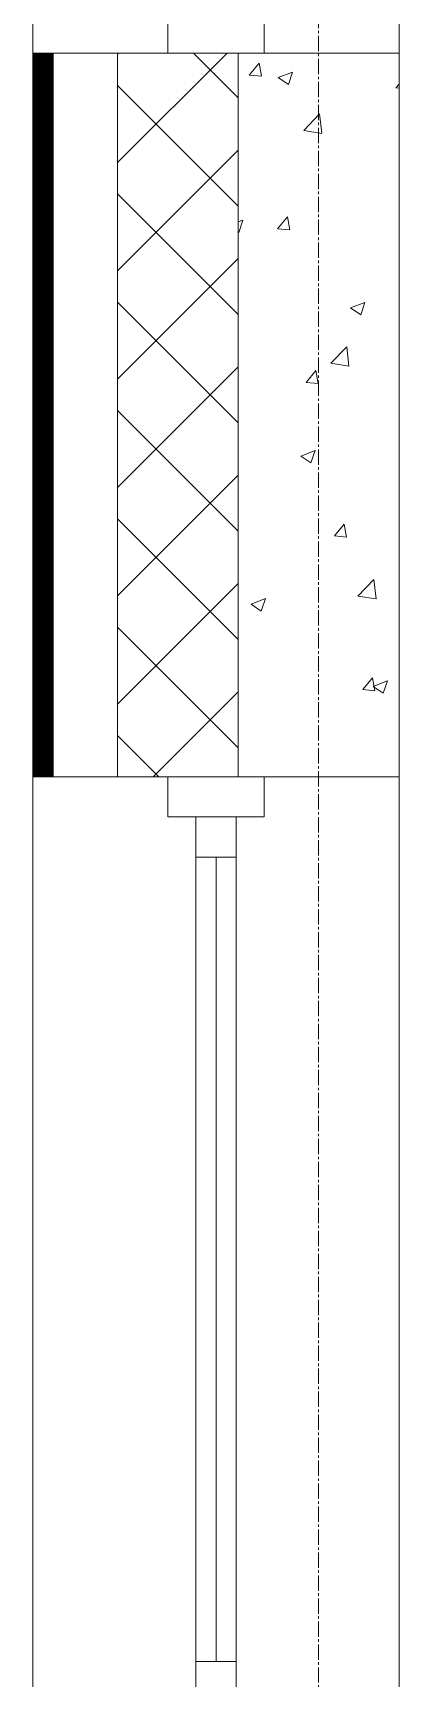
# Model space of a CAD drawing. Header units: millimetres. Extents: x -24360 to 609566, y -391049 to 148426.
# Drawn here: x 193674 to 194129, y 4833 to 6879 of the extents above; entities that cross this region are included whole.
import ezdxf

# ---------------------------------------------------------------- set-up
doc = ezdxf.new("R2010")
doc.units = ezdxf.units.MM
doc.linetypes.add('CENTER2', pattern=[28.575, 19.05, -3.175, 3.175, -3.175])
for name, color, linetype, lineweight in [('A-Wall_Материал_Газоблок_Контур', 250, 'Continuous', 0), ('АР_Окна', 4, 'Continuous', 5), ('АР_Стены ПЕНОблок', 52, 'Continuous', 20), ('АР_Тонкая', 254, 'Continuous', 5), ('АР_Утеплитель', 31, 'Continuous', 0), ('АР_Штриховка', 8, 'Continuous', 0)]:
    doc.layers.add(name, color=color, linetype=linetype, lineweight=lineweight)
doc.layers.add('АР_Оси_РД_100', color=7, linetype='Continuous', lineweight=0, true_color=0x525252)

msp = doc.modelspace()

# ---------------------------------------------------------------- linework, layer by layer
at = {"layer": 'A-Wall_Материал_Газоблок_Контур', "color": 18, "linetype": 'Continuous', "lineweight": 0, "true_color": 0x000000}
for p, q in [((193674.4, 8054.189), (193674.4, 6854.189)), ((194129.4, 6854.189), (194129.4, 8054.189)), ((193674.4, 5954.189), (193674.4, 4754.189)), ((194129.4, 4754.189), (194129.4, 5954.189))]:
    msp.add_line(p, q, dxfattribs=at)
at = {"layer": 'АР_Окна', "color": 18, "linetype": 'Continuous', "lineweight": 5, "true_color": 0x000000}
for p, q in [((193674.4, 8054.189), (193674.4, 6854.189)), ((194129.4, 8054.189), (194129.4, 6854.189)), ((193674.4, 5954.189), (193674.4, 4754.189)), ((194129.4, 5954.189), (194129.4, 4754.189)), ((193876.9, 5854.189), (193926.9, 5854.189)), ((193901.9, 5854.189), (193901.9, 4854.189)), ((193876.9, 4854.189), (193926.9, 4854.189))]:
    msp.add_line(p, q, dxfattribs=at)
for points in [[(193961.9, 6904.189), (193961.9, 6854.189), (193841.9, 6854.189), (193841.9, 6904.189)], [(193961.9, 5904.189), (193961.9, 5954.189), (193841.9, 5954.189), (193841.9, 5904.189)], [(193876.9, 5904.189), (193926.9, 5904.189), (193926.9, 4804.189), (193876.9, 4804.189)]]:
    msp.add_lwpolyline(points, close=True, dxfattribs=at)
at = {"layer": 'АР_Оси_РД_100', "linetype": 'CENTER2'}
msp.add_line((194029.4, -4259.177), (194029.4, 30254.189), dxfattribs=at)
at = {"layer": 'АР_Стены ПЕНОблок', "color": 18, "linetype": 'Continuous', "lineweight": 20, "true_color": 0x000000}
for p, q in [((194129.4, 6854.189), (193929.4, 6854.189)), ((193929.4, 6854.189), (193929.4, 5954.189)), ((194129.4, 5954.189), (194129.4, 6854.189)), ((193929.4, 5954.189), (194129.4, 5954.189))]:
    msp.add_line(p, q, dxfattribs=at)
at = {"layer": 'АР_Тонкая', "color": 18, "linetype": 'Continuous', "lineweight": 5, "true_color": 0x000000}
for p, q in [((193699.4, 6854.189), (193674.4, 6854.189)), ((193674.4, 6854.189), (193674.4, 5954.189)), ((193779.4, 6854.189), (193699.4, 6854.189)), ((193699.4, 6854.189), (193699.4, 5954.189)), ((193699.4, 5954.189), (193699.4, 6854.189)), ((193779.4, 5954.189), (193779.4, 6854.189)), ((193674.4, 5954.189), (193699.4, 5954.189)), ((193699.4, 5954.189), (193779.4, 5954.189))]:
    msp.add_line(p, q, dxfattribs=at)
at = {"layer": 'АР_Утеплитель', "color": 18, "linetype": 'Continuous', "lineweight": 0, "true_color": 0x000000}
for p, q in [((193929.4, 6854.189), (193779.4, 6854.189)), ((193779.4, 6854.189), (193779.4, 5954.189)), ((193929.4, 5954.189), (193929.4, 6854.189)), ((193779.4, 5954.189), (193929.4, 5954.189))]:
    msp.add_line(p, q, dxfattribs=at)
at = {"layer": 'АР_Штриховка', "color": 18, "linetype": 'Continuous', "lineweight": 0, "true_color": 0x000000}
for p, q in [((193779.4, 6852.692), (193780.896, 6854.189)), ((193779.4, 6717.988), (193915.6, 6854.189)), ((193929.4, 6798.58), (193873.791, 6854.189)), ((193674.4, 6853.189), (193699.4, 6853.189)), ((193674.4, 6852.189), (193699.4, 6852.189)), ((193674.4, 6851.189), (193699.4, 6851.189)), ((193674.4, 6850.189), (193699.4, 6850.189)), ((193674.4, 6849.189), (193699.4, 6849.189)), ((193674.4, 6848.189), (193699.4, 6848.189)), ((193674.4, 6847.189), (193699.4, 6847.189)), ((193674.4, 6846.189), (193699.4, 6846.189)), ((193674.4, 6845.189), (193699.4, 6845.189)), ((193674.4, 6844.189), (193699.4, 6844.189)), ((193674.4, 6843.189), (193699.4, 6843.189)), ((193674.4, 6842.189), (193699.4, 6842.189)), ((193674.4, 6841.189), (193699.4, 6841.189)), ((193674.4, 6840.189), (193699.4, 6840.189)), ((193674.4, 6839.189), (193699.4, 6839.189)), ((193674.4, 6838.189), (193699.4, 6838.189)), ((193674.4, 6837.189), (193699.4, 6837.189)), ((193674.4, 6836.189), (193699.4, 6836.189)), ((193674.4, 6835.189), (193699.4, 6835.189)), ((193674.4, 6834.189), (193699.4, 6834.189)), ((193674.4, 6833.189), (193699.4, 6833.189)), ((193943.258, 6826.778), (193955.503, 6841.371)), ((193958.49, 6825.459), (193955.553, 6841.38)), ((193674.4, 6832.189), (193699.4, 6832.189)), ((193674.4, 6831.189), (193699.4, 6831.189)), ((193674.4, 6830.189), (193699.4, 6830.189)), ((193674.4, 6829.189), (193699.4, 6829.189)), ((193674.4, 6828.189), (193699.4, 6828.189)), ((193674.4, 6827.189), (193699.4, 6827.189)), ((193674.4, 6826.189), (193699.4, 6826.189)), ((193674.4, 6825.189), (193699.4, 6825.189)), ((193674.4, 6824.189), (193699.4, 6824.189)), ((193674.4, 6823.189), (193699.4, 6823.189)), ((193674.4, 6822.189), (193699.4, 6822.189)), ((193674.4, 6821.189), (193699.4, 6821.189)), ((193674.4, 6820.189), (193699.4, 6820.189)), ((193674.4, 6819.189), (193699.4, 6819.189)), ((193674.4, 6818.189), (193699.4, 6818.189)), ((193674.4, 6817.189), (193699.4, 6817.189)), ((193674.4, 6816.189), (193699.4, 6816.189)), ((193674.4, 6815.189), (193699.4, 6815.189)), ((193674.4, 6814.189), (193699.4, 6814.189)), ((193674.4, 6813.189), (193699.4, 6813.189)), ((193929.4, 6663.877), (193779.4, 6813.877)), ((193943.258, 6826.778), (193958.44, 6825.449)), ((193979.239, 6823.659), (193991.874, 6815.137)), ((193979.245, 6823.673), (193997.03, 6830.499)), ((193991.876, 6815.136), (193997.026, 6830.485)), ((194125.443, 6810.839), (194129.4, 6815.555)), ((193674.4, 6812.189), (193699.4, 6812.189)), ((193674.4, 6811.189), (193699.4, 6811.189)), ((193674.4, 6810.189), (193699.4, 6810.189)), ((193674.4, 6809.189), (193699.4, 6809.189)), ((193674.4, 6808.189), (193699.4, 6808.189)), ((193674.4, 6807.189), (193699.4, 6807.189)), ((193674.4, 6806.189), (193699.4, 6806.189)), ((193674.4, 6805.189), (193699.4, 6805.189)), ((193674.4, 6804.189), (193699.4, 6804.189)), ((193674.4, 6803.189), (193699.4, 6803.189)), ((193674.4, 6802.189), (193699.4, 6802.189)), ((193674.4, 6801.189), (193699.4, 6801.189)), ((193674.4, 6800.189), (193699.4, 6800.189)), ((193674.4, 6799.189), (193699.4, 6799.189)), ((193674.4, 6798.189), (193699.4, 6798.189)), ((193674.4, 6797.189), (193699.4, 6797.189)), ((193674.4, 6796.189), (193699.4, 6796.189)), ((193674.4, 6795.189), (193699.4, 6795.189)), ((193674.4, 6794.189), (193699.4, 6794.189)), ((193674.4, 6793.189), (193699.4, 6793.189)), ((193674.4, 6792.189), (193699.4, 6792.189)), ((194125.443, 6810.839), (194129.4, 6810.492)), ((193674.4, 6791.189), (193699.4, 6791.189)), ((193674.4, 6790.189), (193699.4, 6790.189)), ((193674.4, 6789.189), (193699.4, 6789.189)), ((193674.4, 6788.189), (193699.4, 6788.189)), ((193674.4, 6787.189), (193699.4, 6787.189)), ((193674.4, 6786.189), (193699.4, 6786.189)), ((193674.4, 6785.189), (193699.4, 6785.189)), ((193674.4, 6784.189), (193699.4, 6784.189)), ((193674.4, 6783.189), (193699.4, 6783.189)), ((193674.4, 6782.189), (193699.4, 6782.189)), ((193674.4, 6781.189), (193699.4, 6781.189)), ((193674.4, 6780.189), (193699.4, 6780.189)), ((193674.4, 6779.189), (193699.4, 6779.189)), ((193674.4, 6778.189), (193699.4, 6778.189)), ((193674.4, 6777.189), (193699.4, 6777.189)), ((193674.4, 6776.189), (193699.4, 6776.189)), ((193674.4, 6775.189), (193699.4, 6775.189)), ((193674.4, 6774.189), (193699.4, 6774.189)), ((193674.4, 6773.189), (193699.4, 6773.189)), ((193674.4, 6772.189), (193699.4, 6772.189)), ((194010.843, 6757.805), (194030.627, 6778.424)), ((194033.446, 6754.303), (194030.639, 6778.425)), ((193674.4, 6771.189), (193699.4, 6771.189)), ((193674.4, 6770.189), (193699.4, 6770.189)), ((193674.4, 6769.189), (193699.4, 6769.189)), ((193674.4, 6768.189), (193699.4, 6768.189)), ((193674.4, 6767.189), (193699.4, 6767.189)), ((193674.4, 6766.189), (193699.4, 6766.189)), ((193674.4, 6765.189), (193699.4, 6765.189)), ((193674.4, 6764.189), (193699.4, 6764.189)), ((193674.4, 6763.189), (193699.4, 6763.189)), ((193674.4, 6762.189), (193699.4, 6762.189)), ((193674.4, 6761.189), (193699.4, 6761.189)), ((193674.4, 6760.189), (193699.4, 6760.189)), ((193674.4, 6759.189), (193699.4, 6759.189)), ((193674.4, 6758.189), (193699.4, 6758.189)), ((193674.4, 6757.189), (193699.4, 6757.189)), ((193674.4, 6756.189), (193699.4, 6756.189)), ((193674.4, 6755.189), (193699.4, 6755.189)), ((193674.4, 6754.189), (193699.4, 6754.189)), ((193674.4, 6753.189), (193699.4, 6753.189)), ((193674.4, 6752.189), (193699.4, 6752.189)), ((194010.852, 6757.785), (194033.442, 6754.281)), ((193674.4, 6751.189), (193699.4, 6751.189)), ((193674.4, 6750.189), (193699.4, 6750.189)), ((193674.4, 6749.189), (193699.4, 6749.189)), ((193674.4, 6748.189), (193699.4, 6748.189)), ((193674.4, 6747.189), (193699.4, 6747.189)), ((193674.4, 6746.189), (193699.4, 6746.189)), ((193674.4, 6745.189), (193699.4, 6745.189)), ((193674.4, 6744.189), (193699.4, 6744.189)), ((193674.4, 6743.189), (193699.4, 6743.189)), ((193674.4, 6742.189), (193699.4, 6742.189)), ((193674.4, 6741.189), (193699.4, 6741.189)), ((193674.4, 6740.189), (193699.4, 6740.189)), ((193674.4, 6739.189), (193699.4, 6739.189)), ((193674.4, 6738.189), (193699.4, 6738.189)), ((193674.4, 6737.189), (193699.4, 6737.189)), ((193674.4, 6736.189), (193699.4, 6736.189)), ((193674.4, 6735.189), (193699.4, 6735.189)), ((193674.4, 6734.189), (193699.4, 6734.189)), ((193674.4, 6733.189), (193699.4, 6733.189)), ((193674.4, 6732.189), (193699.4, 6732.189)), ((193674.4, 6731.189), (193699.4, 6731.189)), ((193779.4, 6583.284), (193929.4, 6733.284)), ((193674.4, 6730.189), (193699.4, 6730.189)), ((193674.4, 6729.189), (193699.4, 6729.189)), ((193674.4, 6728.189), (193699.4, 6728.189)), ((193674.4, 6727.189), (193699.4, 6727.189)), ((193674.4, 6726.189), (193699.4, 6726.189)), ((193674.4, 6725.189), (193699.4, 6725.189)), ((193674.4, 6724.189), (193699.4, 6724.189)), ((193674.4, 6723.189), (193699.4, 6723.189)), ((193674.4, 6722.189), (193699.4, 6722.189)), ((193674.4, 6721.189), (193699.4, 6721.189)), ((193674.4, 6720.189), (193699.4, 6720.189)), ((193674.4, 6719.189), (193699.4, 6719.189)), ((193674.4, 6718.189), (193699.4, 6718.189)), ((193674.4, 6717.189), (193699.4, 6717.189)), ((193674.4, 6716.189), (193699.4, 6716.189)), ((193674.4, 6715.189), (193699.4, 6715.189)), ((193674.4, 6714.189), (193699.4, 6714.189)), ((193674.4, 6713.189), (193699.4, 6713.189)), ((193674.4, 6712.189), (193699.4, 6712.189)), ((193674.4, 6711.189), (193699.4, 6711.189)), ((193674.4, 6710.189), (193699.4, 6710.189)), ((193674.4, 6709.189), (193699.4, 6709.189)), ((193674.4, 6708.189), (193699.4, 6708.189)), ((193674.4, 6707.189), (193699.4, 6707.189)), ((193674.4, 6706.189), (193699.4, 6706.189)), ((193674.4, 6705.189), (193699.4, 6705.189)), ((193674.4, 6704.189), (193699.4, 6704.189)), ((193674.4, 6703.189), (193699.4, 6703.189)), ((193674.4, 6702.189), (193699.4, 6702.189)), ((193674.4, 6701.189), (193699.4, 6701.189)), ((193674.4, 6700.189), (193699.4, 6700.189)), ((193674.4, 6699.189), (193699.4, 6699.189)), ((193674.4, 6698.189), (193699.4, 6698.189)), ((193674.4, 6697.189), (193699.4, 6697.189)), ((193674.4, 6696.189), (193699.4, 6696.189)), ((193674.4, 6695.189), (193699.4, 6695.189)), ((193674.4, 6694.189), (193699.4, 6694.189)), ((193674.4, 6693.189), (193699.4, 6693.189)), ((193674.4, 6692.189), (193699.4, 6692.189)), ((193674.4, 6691.189), (193699.4, 6691.189)), ((193674.4, 6690.189), (193699.4, 6690.189)), ((193674.4, 6689.189), (193699.4, 6689.189)), ((193674.4, 6688.189), (193699.4, 6688.189)), ((193674.4, 6687.189), (193699.4, 6687.189)), ((193674.4, 6686.189), (193699.4, 6686.189)), ((193674.4, 6685.189), (193699.4, 6685.189)), ((193674.4, 6684.189), (193699.4, 6684.189)), ((193674.4, 6683.189), (193699.4, 6683.189)), ((193674.4, 6682.189), (193699.4, 6682.189)), ((193674.4, 6681.189), (193699.4, 6681.189)), ((193674.4, 6680.189), (193699.4, 6680.189)), ((193674.4, 6679.189), (193699.4, 6679.189)), ((193674.4, 6678.189), (193699.4, 6678.189)), ((193674.4, 6677.189), (193699.4, 6677.189)), ((193674.4, 6676.189), (193699.4, 6676.189)), ((193674.4, 6675.189), (193699.4, 6675.189)), ((193674.4, 6674.189), (193699.4, 6674.189)), ((193674.4, 6673.189), (193699.4, 6673.189)), ((193674.4, 6672.189), (193699.4, 6672.189)), ((193674.4, 6671.189), (193699.4, 6671.189)), ((193674.4, 6670.189), (193699.4, 6670.189)), ((193929.4, 6529.173), (193779.4, 6679.173)), ((193674.4, 6669.189), (193699.4, 6669.189)), ((193674.4, 6668.189), (193699.4, 6668.189)), ((193674.4, 6667.189), (193699.4, 6667.189)), ((193674.4, 6666.189), (193699.4, 6666.189)), ((193674.4, 6665.189), (193699.4, 6665.189)), ((193674.4, 6664.189), (193699.4, 6664.189)), ((193674.4, 6663.189), (193699.4, 6663.189)), ((193674.4, 6662.189), (193699.4, 6662.189)), ((193674.4, 6661.189), (193699.4, 6661.189)), ((193674.4, 6660.189), (193699.4, 6660.189)), ((193674.4, 6659.189), (193699.4, 6659.189)), ((193674.4, 6658.189), (193699.4, 6658.189)), ((193674.4, 6657.189), (193699.4, 6657.189)), ((193674.4, 6656.189), (193699.4, 6656.189)), ((193674.4, 6655.189), (193699.4, 6655.189)), ((193674.4, 6654.189), (193699.4, 6654.189)), ((193674.4, 6653.189), (193699.4, 6653.189)), ((193674.4, 6652.189), (193699.4, 6652.189)), ((193674.4, 6651.189), (193699.4, 6651.189)), ((193674.4, 6650.189), (193699.4, 6650.189)), ((193674.4, 6649.189), (193699.4, 6649.189)), ((193978.501, 6635.721), (193990.746, 6650.314)), ((193993.733, 6634.402), (193990.796, 6650.323)), ((193674.4, 6648.189), (193699.4, 6648.189)), ((193674.4, 6647.189), (193699.4, 6647.189)), ((193674.4, 6646.189), (193699.4, 6646.189)), ((193674.4, 6645.189), (193699.4, 6645.189)), ((193674.4, 6644.189), (193699.4, 6644.189)), ((193674.4, 6643.189), (193699.4, 6643.189)), ((193674.4, 6642.189), (193699.4, 6642.189)), ((193674.4, 6641.189), (193699.4, 6641.189)), ((193674.4, 6640.189), (193699.4, 6640.189)), ((193674.4, 6639.189), (193699.4, 6639.189)), ((193674.4, 6638.189), (193699.4, 6638.189)), ((193674.4, 6637.189), (193699.4, 6637.189)), ((193674.4, 6636.189), (193699.4, 6636.189)), ((193674.4, 6635.189), (193699.4, 6635.189)), ((193674.4, 6634.189), (193699.4, 6634.189)), ((193674.4, 6633.189), (193699.4, 6633.189)), ((193674.4, 6632.189), (193699.4, 6632.189)), ((193674.4, 6631.189), (193699.4, 6631.189)), ((193674.4, 6630.189), (193699.4, 6630.189)), ((193674.4, 6629.189), (193699.4, 6629.189)), ((193929.4, 6644.074), (193935.228, 6646.311)), ((193929.4, 6631.403), (193930.072, 6630.949)), ((193930.074, 6630.948), (193935.224, 6646.297)), ((193978.501, 6635.721), (193993.683, 6634.393)), ((193674.4, 6628.189), (193699.4, 6628.189)), ((193674.4, 6627.189), (193699.4, 6627.189)), ((193674.4, 6626.189), (193699.4, 6626.189)), ((193674.4, 6625.189), (193699.4, 6625.189)), ((193674.4, 6624.189), (193699.4, 6624.189)), ((193674.4, 6623.189), (193699.4, 6623.189)), ((193674.4, 6622.189), (193699.4, 6622.189)), ((193674.4, 6621.189), (193699.4, 6621.189)), ((193674.4, 6620.189), (193699.4, 6620.189)), ((193674.4, 6619.189), (193699.4, 6619.189)), ((193674.4, 6618.189), (193699.4, 6618.189)), ((193674.4, 6617.189), (193699.4, 6617.189)), ((193674.4, 6616.189), (193699.4, 6616.189)), ((193674.4, 6615.189), (193699.4, 6615.189)), ((193674.4, 6614.189), (193699.4, 6614.189)), ((193674.4, 6613.189), (193699.4, 6613.189)), ((193674.4, 6612.189), (193699.4, 6612.189)), ((193674.4, 6611.189), (193699.4, 6611.189)), ((193674.4, 6610.189), (193699.4, 6610.189)), ((193674.4, 6609.189), (193699.4, 6609.189)), ((193674.4, 6608.189), (193699.4, 6608.189)), ((193674.4, 6607.189), (193699.4, 6607.189)), ((193674.4, 6606.189), (193699.4, 6606.189)), ((193674.4, 6605.189), (193699.4, 6605.189)), ((193674.4, 6604.189), (193699.4, 6604.189)), ((193674.4, 6603.189), (193699.4, 6603.189)), ((193674.4, 6602.189), (193699.4, 6602.189)), ((193674.4, 6601.189), (193699.4, 6601.189)), ((193674.4, 6600.189), (193699.4, 6600.189)), ((193674.4, 6599.189), (193699.4, 6599.189)), ((193674.4, 6598.189), (193699.4, 6598.189)), ((193674.4, 6597.189), (193699.4, 6597.189)), ((193674.4, 6596.189), (193699.4, 6596.189)), ((193674.4, 6595.189), (193699.4, 6595.189)), ((193674.4, 6594.189), (193699.4, 6594.189)), ((193674.4, 6593.189), (193699.4, 6593.189)), ((193674.4, 6592.189), (193699.4, 6592.189)), ((193674.4, 6591.189), (193699.4, 6591.189)), ((193674.4, 6590.189), (193699.4, 6590.189)), ((193674.4, 6589.189), (193699.4, 6589.189)), ((193674.4, 6588.189), (193699.4, 6588.189)), ((193779.4, 6448.58), (193929.4, 6598.58)), ((193674.4, 6587.189), (193699.4, 6587.189)), ((193674.4, 6586.189), (193699.4, 6586.189)), ((193674.4, 6585.189), (193699.4, 6585.189)), ((193674.4, 6584.189), (193699.4, 6584.189)), ((193674.4, 6583.189), (193699.4, 6583.189)), ((193674.4, 6582.189), (193699.4, 6582.189)), ((193674.4, 6581.189), (193699.4, 6581.189)), ((193674.4, 6580.189), (193699.4, 6580.189)), ((193674.4, 6579.189), (193699.4, 6579.189)), ((193674.4, 6578.189), (193699.4, 6578.189)), ((193674.4, 6577.189), (193699.4, 6577.189)), ((193674.4, 6576.189), (193699.4, 6576.189)), ((193674.4, 6575.189), (193699.4, 6575.189)), ((193674.4, 6574.189), (193699.4, 6574.189)), ((193674.4, 6573.189), (193699.4, 6573.189)), ((193674.4, 6572.189), (193699.4, 6572.189)), ((193674.4, 6571.189), (193699.4, 6571.189)), ((193674.4, 6570.189), (193699.4, 6570.189)), ((193674.4, 6569.189), (193699.4, 6569.189)), ((193674.4, 6568.189), (193699.4, 6568.189)), ((193674.4, 6567.189), (193699.4, 6567.189)), ((193674.4, 6566.189), (193699.4, 6566.189)), ((193674.4, 6565.189), (193699.4, 6565.189)), ((193674.4, 6564.189), (193699.4, 6564.189)), ((193674.4, 6563.189), (193699.4, 6563.189)), ((193674.4, 6562.189), (193699.4, 6562.189)), ((193674.4, 6561.189), (193699.4, 6561.189)), ((193674.4, 6560.189), (193699.4, 6560.189)), ((193674.4, 6559.189), (193699.4, 6559.189)), ((193674.4, 6558.189), (193699.4, 6558.189)), ((193674.4, 6557.189), (193699.4, 6557.189)), ((193674.4, 6556.189), (193699.4, 6556.189)), ((193674.4, 6555.189), (193699.4, 6555.189)), ((193674.4, 6554.189), (193699.4, 6554.189)), ((193674.4, 6553.189), (193699.4, 6553.189)), ((193674.4, 6552.189), (193699.4, 6552.189)), ((193674.4, 6551.189), (193699.4, 6551.189)), ((193674.4, 6550.189), (193699.4, 6550.189)), ((193674.4, 6549.189), (193699.4, 6549.189)), ((193674.4, 6548.189), (193699.4, 6548.189)), ((193674.4, 6547.189), (193699.4, 6547.189)), ((193674.4, 6546.189), (193699.4, 6546.189)), ((193674.4, 6545.189), (193699.4, 6545.189)), ((193674.4, 6544.189), (193699.4, 6544.189)), ((193674.4, 6543.189), (193699.4, 6543.189)), ((193674.4, 6542.189), (193699.4, 6542.189)), ((193674.4, 6541.189), (193699.4, 6541.189)), ((193674.4, 6540.189), (193699.4, 6540.189)), ((193674.4, 6539.189), (193699.4, 6539.189)), ((193674.4, 6538.189), (193699.4, 6538.189)), ((193674.4, 6537.189), (193699.4, 6537.189)), ((193674.4, 6536.189), (193699.4, 6536.189)), ((193674.4, 6535.189), (193699.4, 6535.189)), ((193674.4, 6534.189), (193699.4, 6534.189)), ((193674.4, 6533.189), (193699.4, 6533.189)), ((193674.4, 6532.189), (193699.4, 6532.189)), ((193674.4, 6531.189), (193699.4, 6531.189)), ((193674.4, 6530.189), (193699.4, 6530.189)), ((193674.4, 6529.189), (193699.4, 6529.189)), ((193674.4, 6528.189), (193699.4, 6528.189)), ((193674.4, 6527.189), (193699.4, 6527.189)), ((193929.4, 6394.469), (193779.4, 6544.469)), ((194069.052, 6537.206), (194081.686, 6528.684)), ((194069.058, 6537.219), (194086.842, 6544.046)), ((194081.688, 6528.683), (194086.838, 6544.032)), ((193674.4, 6526.189), (193699.4, 6526.189)), ((193674.4, 6525.189), (193699.4, 6525.189)), ((193674.4, 6524.189), (193699.4, 6524.189)), ((193674.4, 6523.189), (193699.4, 6523.189)), ((193674.4, 6522.189), (193699.4, 6522.189)), ((193674.4, 6521.189), (193699.4, 6521.189)), ((193674.4, 6520.189), (193699.4, 6520.189)), ((193674.4, 6519.189), (193699.4, 6519.189)), ((193674.4, 6518.189), (193699.4, 6518.189)), ((193674.4, 6517.189), (193699.4, 6517.189)), ((193674.4, 6516.189), (193699.4, 6516.189)), ((193674.4, 6515.189), (193699.4, 6515.189)), ((193674.4, 6514.189), (193699.4, 6514.189)), ((193674.4, 6513.189), (193699.4, 6513.189)), ((193674.4, 6512.189), (193699.4, 6512.189)), ((193674.4, 6511.189), (193699.4, 6511.189)), ((193674.4, 6510.189), (193699.4, 6510.189)), ((193674.4, 6509.189), (193699.4, 6509.189)), ((193674.4, 6508.189), (193699.4, 6508.189)), ((193674.4, 6507.189), (193699.4, 6507.189)), ((193674.4, 6506.189), (193699.4, 6506.189)), ((193674.4, 6505.189), (193699.4, 6505.189)), ((193674.4, 6504.189), (193699.4, 6504.189)), ((193674.4, 6503.189), (193699.4, 6503.189)), ((193674.4, 6502.189), (193699.4, 6502.189)), ((193674.4, 6501.189), (193699.4, 6501.189)), ((193674.4, 6500.189), (193699.4, 6500.189)), ((193674.4, 6499.189), (193699.4, 6499.189)), ((193674.4, 6498.189), (193699.4, 6498.189)), ((193674.4, 6497.189), (193699.4, 6497.189)), ((193674.4, 6496.189), (193699.4, 6496.189)), ((193674.4, 6495.189), (193699.4, 6495.189)), ((193674.4, 6494.189), (193699.4, 6494.189)), ((193674.4, 6493.189), (193699.4, 6493.189)), ((193674.4, 6492.189), (193699.4, 6492.189)), ((193674.4, 6491.189), (193699.4, 6491.189)), ((193674.4, 6490.189), (193699.4, 6490.189)), ((193674.4, 6489.189), (193699.4, 6489.189)), ((193674.4, 6488.189), (193699.4, 6488.189)), ((193674.4, 6487.189), (193699.4, 6487.189)), ((193674.4, 6486.189), (193699.4, 6486.189)), ((194044.518, 6468.336), (194064.301, 6488.955)), ((194067.12, 6464.834), (194064.314, 6488.957)), ((193674.4, 6485.189), (193699.4, 6485.189)), ((193674.4, 6484.189), (193699.4, 6484.189)), ((193674.4, 6483.189), (193699.4, 6483.189)), ((193674.4, 6482.189), (193699.4, 6482.189)), ((193674.4, 6481.189), (193699.4, 6481.189)), ((193674.4, 6480.189), (193699.4, 6480.189)), ((193674.4, 6479.189), (193699.4, 6479.189)), ((193674.4, 6478.189), (193699.4, 6478.189)), ((193674.4, 6477.189), (193699.4, 6477.189)), ((193674.4, 6476.189), (193699.4, 6476.189)), ((193674.4, 6475.189), (193699.4, 6475.189)), ((193674.4, 6474.189), (193699.4, 6474.189)), ((193674.4, 6473.189), (193699.4, 6473.189)), ((193674.4, 6472.189), (193699.4, 6472.189)), ((193674.4, 6471.189), (193699.4, 6471.189)), ((193674.4, 6470.189), (193699.4, 6470.189)), ((193674.4, 6469.189), (193699.4, 6469.189)), ((193674.4, 6468.189), (193699.4, 6468.189)), ((193674.4, 6467.189), (193699.4, 6467.189)), ((193674.4, 6466.189), (193699.4, 6466.189)), ((193674.4, 6465.189), (193699.4, 6465.189)), ((194044.527, 6468.317), (194067.117, 6464.813)), ((193674.4, 6464.189), (193699.4, 6464.189)), ((193674.4, 6463.189), (193699.4, 6463.189)), ((193674.4, 6462.189), (193699.4, 6462.189)), ((193674.4, 6461.189), (193699.4, 6461.189)), ((193674.4, 6460.189), (193699.4, 6460.189)), ((193674.4, 6459.189), (193699.4, 6459.189)), ((193674.4, 6458.189), (193699.4, 6458.189)), ((193674.4, 6457.189), (193699.4, 6457.189)), ((193674.4, 6456.189), (193699.4, 6456.189)), ((193674.4, 6455.189), (193699.4, 6455.189)), ((193674.4, 6454.189), (193699.4, 6454.189)), ((193674.4, 6453.189), (193699.4, 6453.189)), ((193674.4, 6452.189), (193699.4, 6452.189)), ((193674.4, 6451.189), (193699.4, 6451.189)), ((193674.4, 6450.189), (193699.4, 6450.189)), ((193674.4, 6449.189), (193699.4, 6449.189)), ((193674.4, 6448.189), (193699.4, 6448.189)), ((193674.4, 6447.189), (193699.4, 6447.189)), ((193674.4, 6446.189), (193699.4, 6446.189)), ((193674.4, 6445.189), (193699.4, 6445.189)), ((193779.4, 6313.877), (193929.4, 6463.877)), ((194013.745, 6444.664), (194025.99, 6459.257)), ((194013.745, 6444.664), (194028.927, 6443.336)), ((194028.976, 6443.345), (194026.039, 6459.266)), ((193674.4, 6444.189), (193699.4, 6444.189)), ((193674.4, 6443.189), (193699.4, 6443.189)), ((193674.4, 6442.189), (193699.4, 6442.189)), ((193674.4, 6441.189), (193699.4, 6441.189)), ((193674.4, 6440.189), (193699.4, 6440.189)), ((193674.4, 6439.189), (193699.4, 6439.189)), ((193674.4, 6438.189), (193699.4, 6438.189)), ((193674.4, 6437.189), (193699.4, 6437.189)), ((193674.4, 6436.189), (193699.4, 6436.189)), ((193674.4, 6435.189), (193699.4, 6435.189)), ((193674.4, 6434.189), (193699.4, 6434.189)), ((193674.4, 6433.189), (193699.4, 6433.189)), ((193674.4, 6432.189), (193699.4, 6432.189)), ((193674.4, 6431.189), (193699.4, 6431.189)), ((193674.4, 6430.189), (193699.4, 6430.189)), ((193674.4, 6429.189), (193699.4, 6429.189)), ((193674.4, 6428.189), (193699.4, 6428.189)), ((193674.4, 6427.189), (193699.4, 6427.189)), ((193674.4, 6426.189), (193699.4, 6426.189)), ((193674.4, 6425.189), (193699.4, 6425.189)), ((193674.4, 6424.189), (193699.4, 6424.189)), ((193674.4, 6423.189), (193699.4, 6423.189)), ((193674.4, 6422.189), (193699.4, 6422.189)), ((193674.4, 6421.189), (193699.4, 6421.189)), ((193674.4, 6420.189), (193699.4, 6420.189)), ((193674.4, 6419.189), (193699.4, 6419.189)), ((193674.4, 6418.189), (193699.4, 6418.189)), ((193674.4, 6417.189), (193699.4, 6417.189)), ((193674.4, 6416.189), (193699.4, 6416.189)), ((193674.4, 6415.189), (193699.4, 6415.189)), ((193674.4, 6414.189), (193699.4, 6414.189)), ((193674.4, 6413.189), (193699.4, 6413.189)), ((193674.4, 6412.189), (193699.4, 6412.189)), ((193674.4, 6411.189), (193699.4, 6411.189)), ((193674.4, 6410.189), (193699.4, 6410.189)), ((193674.4, 6409.189), (193699.4, 6409.189)), ((193674.4, 6408.189), (193699.4, 6408.189)), ((193674.4, 6407.189), (193699.4, 6407.189)), ((193674.4, 6406.189), (193699.4, 6406.189)), ((193674.4, 6405.189), (193699.4, 6405.189)), ((193674.4, 6404.189), (193699.4, 6404.189)), ((193929.4, 6259.765), (193779.4, 6409.765)), ((193674.4, 6403.189), (193699.4, 6403.189)), ((193674.4, 6402.189), (193699.4, 6402.189)), ((193674.4, 6401.189), (193699.4, 6401.189)), ((193674.4, 6400.189), (193699.4, 6400.189)), ((193674.4, 6399.189), (193699.4, 6399.189)), ((193674.4, 6398.189), (193699.4, 6398.189)), ((193674.4, 6397.189), (193699.4, 6397.189)), ((193674.4, 6396.189), (193699.4, 6396.189)), ((193674.4, 6395.189), (193699.4, 6395.189)), ((193674.4, 6394.189), (193699.4, 6394.189)), ((193674.4, 6393.189), (193699.4, 6393.189)), ((193674.4, 6392.189), (193699.4, 6392.189)), ((193674.4, 6391.189), (193699.4, 6391.189)), ((193674.4, 6390.189), (193699.4, 6390.189)), ((193674.4, 6389.189), (193699.4, 6389.189)), ((193674.4, 6388.189), (193699.4, 6388.189)), ((193674.4, 6387.189), (193699.4, 6387.189)), ((193674.4, 6386.189), (193699.4, 6386.189)), ((193674.4, 6385.189), (193699.4, 6385.189)), ((193674.4, 6384.189), (193699.4, 6384.189)), ((193674.4, 6383.189), (193699.4, 6383.189)), ((193674.4, 6382.189), (193699.4, 6382.189)), ((193674.4, 6381.189), (193699.4, 6381.189)), ((193674.4, 6380.189), (193699.4, 6380.189)), ((193674.4, 6379.189), (193699.4, 6379.189)), ((193674.4, 6378.189), (193699.4, 6378.189)), ((193674.4, 6377.189), (193699.4, 6377.189)), ((193674.4, 6376.189), (193699.4, 6376.189)), ((193674.4, 6375.189), (193699.4, 6375.189)), ((193674.4, 6374.189), (193699.4, 6374.189)), ((193674.4, 6373.189), (193699.4, 6373.189)), ((193674.4, 6372.189), (193699.4, 6372.189)), ((193674.4, 6371.189), (193699.4, 6371.189)), ((193674.4, 6370.189), (193699.4, 6370.189)), ((193674.4, 6369.189), (193699.4, 6369.189)), ((193674.4, 6368.189), (193699.4, 6368.189)), ((193674.4, 6367.189), (193699.4, 6367.189)), ((193674.4, 6366.189), (193699.4, 6366.189)), ((193674.4, 6365.189), (193699.4, 6365.189)), ((193674.4, 6364.189), (193699.4, 6364.189)), ((193674.4, 6363.189), (193699.4, 6363.189)), ((193674.4, 6362.189), (193699.4, 6362.189)), ((193674.4, 6361.189), (193699.4, 6361.189)), ((193674.4, 6360.189), (193699.4, 6360.189)), ((193674.4, 6359.189), (193699.4, 6359.189)), ((193674.4, 6358.189), (193699.4, 6358.189)), ((193674.4, 6357.189), (193699.4, 6357.189)), ((193674.4, 6356.189), (193699.4, 6356.189)), ((193674.4, 6355.189), (193699.4, 6355.189)), ((193674.4, 6354.189), (193699.4, 6354.189)), ((193674.4, 6353.189), (193699.4, 6353.189)), ((193674.4, 6352.189), (193699.4, 6352.189)), ((193674.4, 6351.189), (193699.4, 6351.189)), ((193674.4, 6350.189), (193699.4, 6350.189)), ((193674.4, 6349.189), (193699.4, 6349.189)), ((193674.4, 6348.189), (193699.4, 6348.189)), ((193674.4, 6347.189), (193699.4, 6347.189)), ((193674.4, 6346.189), (193699.4, 6346.189)), ((193674.4, 6345.189), (193699.4, 6345.189)), ((193674.4, 6344.189), (193699.4, 6344.189)), ((193674.4, 6343.189), (193699.4, 6343.189)), ((193674.4, 6342.189), (193699.4, 6342.189)), ((194007.25, 6353.018), (194019.884, 6344.496)), ((194007.256, 6353.031), (194025.04, 6359.858)), ((194019.886, 6344.495), (194025.036, 6359.844)), ((193674.4, 6341.189), (193699.4, 6341.189)), ((193674.4, 6340.189), (193699.4, 6340.189)), ((193674.4, 6339.189), (193699.4, 6339.189)), ((193674.4, 6338.189), (193699.4, 6338.189)), ((193674.4, 6337.189), (193699.4, 6337.189)), ((193674.4, 6336.189), (193699.4, 6336.189)), ((193674.4, 6335.189), (193699.4, 6335.189)), ((193674.4, 6334.189), (193699.4, 6334.189)), ((193674.4, 6333.189), (193699.4, 6333.189)), ((193674.4, 6332.189), (193699.4, 6332.189)), ((193674.4, 6331.189), (193699.4, 6331.189)), ((193674.4, 6330.189), (193699.4, 6330.189)), ((193674.4, 6329.189), (193699.4, 6329.189)), ((193674.4, 6328.189), (193699.4, 6328.189)), ((193674.4, 6327.189), (193699.4, 6327.189)), ((193674.4, 6326.189), (193699.4, 6326.189)), ((193674.4, 6325.189), (193699.4, 6325.189)), ((193674.4, 6324.189), (193699.4, 6324.189)), ((193674.4, 6323.189), (193699.4, 6323.189)), ((193674.4, 6322.189), (193699.4, 6322.189)), ((193779.4, 6179.173), (193929.4, 6329.173)), ((193674.4, 6321.189), (193699.4, 6321.189)), ((193674.4, 6320.189), (193699.4, 6320.189)), ((193674.4, 6319.189), (193699.4, 6319.189)), ((193674.4, 6318.189), (193699.4, 6318.189)), ((193674.4, 6317.189), (193699.4, 6317.189)), ((193674.4, 6316.189), (193699.4, 6316.189)), ((193674.4, 6315.189), (193699.4, 6315.189)), ((193674.4, 6314.189), (193699.4, 6314.189)), ((193674.4, 6313.189), (193699.4, 6313.189)), ((193674.4, 6312.189), (193699.4, 6312.189)), ((193674.4, 6311.189), (193699.4, 6311.189)), ((193674.4, 6310.189), (193699.4, 6310.189)), ((193674.4, 6309.189), (193699.4, 6309.189)), ((193674.4, 6308.189), (193699.4, 6308.189)), ((193674.4, 6307.189), (193699.4, 6307.189)), ((193674.4, 6306.189), (193699.4, 6306.189)), ((193674.4, 6305.189), (193699.4, 6305.189)), ((193674.4, 6304.189), (193699.4, 6304.189)), ((193674.4, 6303.189), (193699.4, 6303.189)), ((193674.4, 6302.189), (193699.4, 6302.189)), ((193674.4, 6301.189), (193699.4, 6301.189)), ((193674.4, 6300.189), (193699.4, 6300.189)), ((193674.4, 6299.189), (193699.4, 6299.189)), ((193674.4, 6298.189), (193699.4, 6298.189)), ((193674.4, 6297.189), (193699.4, 6297.189)), ((193674.4, 6296.189), (193699.4, 6296.189)), ((193674.4, 6295.189), (193699.4, 6295.189)), ((193674.4, 6294.189), (193699.4, 6294.189)), ((193674.4, 6293.189), (193699.4, 6293.189)), ((193674.4, 6292.189), (193699.4, 6292.189)), ((193674.4, 6291.189), (193699.4, 6291.189)), ((193674.4, 6290.189), (193699.4, 6290.189)), ((193674.4, 6289.189), (193699.4, 6289.189)), ((193674.4, 6288.189), (193699.4, 6288.189)), ((193674.4, 6287.189), (193699.4, 6287.189)), ((193674.4, 6286.189), (193699.4, 6286.189)), ((193674.4, 6285.189), (193699.4, 6285.189)), ((193674.4, 6284.189), (193699.4, 6284.189)), ((193674.4, 6283.189), (193699.4, 6283.189)), ((193674.4, 6282.189), (193699.4, 6282.189)), ((193674.4, 6281.189), (193699.4, 6281.189)), ((193674.4, 6280.189), (193699.4, 6280.189)), ((193674.4, 6279.189), (193699.4, 6279.189)), ((193674.4, 6278.189), (193699.4, 6278.189)), ((193674.4, 6277.189), (193699.4, 6277.189)), ((193674.4, 6276.189), (193699.4, 6276.189)), ((193674.4, 6275.189), (193699.4, 6275.189)), ((193674.4, 6274.189), (193699.4, 6274.189)), ((193674.4, 6273.189), (193699.4, 6273.189)), ((193674.4, 6272.189), (193699.4, 6272.189)), ((193674.4, 6271.189), (193699.4, 6271.189)), ((193674.4, 6270.189), (193699.4, 6270.189)), ((193674.4, 6269.189), (193699.4, 6269.189)), ((193674.4, 6268.189), (193699.4, 6268.189)), ((193674.4, 6267.189), (193699.4, 6267.189)), ((193674.4, 6266.189), (193699.4, 6266.189)), ((193674.4, 6265.189), (193699.4, 6265.189)), ((193674.4, 6264.189), (193699.4, 6264.189)), ((193674.4, 6263.189), (193699.4, 6263.189)), ((193674.4, 6262.189), (193699.4, 6262.189)), ((193674.4, 6261.189), (193699.4, 6261.189)), ((193929.4, 6125.061), (193779.4, 6275.061)), ((194048.988, 6253.607), (194061.233, 6268.2)), ((194064.219, 6252.288), (194061.282, 6268.209)), ((193674.4, 6260.189), (193699.4, 6260.189)), ((193674.4, 6259.189), (193699.4, 6259.189)), ((193674.4, 6258.189), (193699.4, 6258.189)), ((193674.4, 6257.189), (193699.4, 6257.189)), ((193674.4, 6256.189), (193699.4, 6256.189)), ((193674.4, 6255.189), (193699.4, 6255.189)), ((193674.4, 6254.189), (193699.4, 6254.189)), ((193674.4, 6253.189), (193699.4, 6253.189)), ((193674.4, 6252.189), (193699.4, 6252.189)), ((193674.4, 6251.189), (193699.4, 6251.189)), ((193674.4, 6250.189), (193699.4, 6250.189)), ((193674.4, 6249.189), (193699.4, 6249.189)), ((193674.4, 6248.189), (193699.4, 6248.189)), ((193674.4, 6247.189), (193699.4, 6247.189)), ((193674.4, 6246.189), (193699.4, 6246.189)), ((193674.4, 6245.189), (193699.4, 6245.189)), ((193674.4, 6244.189), (193699.4, 6244.189)), ((193674.4, 6243.189), (193699.4, 6243.189)), ((193674.4, 6242.189), (193699.4, 6242.189)), ((193674.4, 6241.189), (193699.4, 6241.189)), ((193674.4, 6240.189), (193699.4, 6240.189)), ((194048.988, 6253.607), (194064.17, 6252.279)), ((193674.4, 6239.189), (193699.4, 6239.189)), ((193674.4, 6238.189), (193699.4, 6238.189)), ((193674.4, 6237.189), (193699.4, 6237.189)), ((193674.4, 6236.189), (193699.4, 6236.189)), ((193674.4, 6235.189), (193699.4, 6235.189)), ((193674.4, 6234.189), (193699.4, 6234.189)), ((193674.4, 6233.189), (193699.4, 6233.189)), ((193674.4, 6232.189), (193699.4, 6232.189)), ((193674.4, 6231.189), (193699.4, 6231.189)), ((193674.4, 6230.189), (193699.4, 6230.189)), ((193674.4, 6229.189), (193699.4, 6229.189)), ((193674.4, 6228.189), (193699.4, 6228.189)), ((193674.4, 6227.189), (193699.4, 6227.189)), ((193674.4, 6226.189), (193699.4, 6226.189)), ((193674.4, 6225.189), (193699.4, 6225.189)), ((193674.4, 6224.189), (193699.4, 6224.189)), ((193674.4, 6223.189), (193699.4, 6223.189)), ((193674.4, 6222.189), (193699.4, 6222.189)), ((193674.4, 6221.189), (193699.4, 6221.189)), ((193674.4, 6220.189), (193699.4, 6220.189)), ((193674.4, 6219.189), (193699.4, 6219.189)), ((193674.4, 6218.189), (193699.4, 6218.189)), ((193674.4, 6217.189), (193699.4, 6217.189)), ((193674.4, 6216.189), (193699.4, 6216.189)), ((193674.4, 6215.189), (193699.4, 6215.189)), ((193674.4, 6214.189), (193699.4, 6214.189)), ((193674.4, 6213.189), (193699.4, 6213.189)), ((193674.4, 6212.189), (193699.4, 6212.189)), ((193674.4, 6211.189), (193699.4, 6211.189)), ((193674.4, 6210.189), (193699.4, 6210.189)), ((193674.4, 6209.189), (193699.4, 6209.189)), ((193674.4, 6208.189), (193699.4, 6208.189)), ((193674.4, 6207.189), (193699.4, 6207.189)), ((193674.4, 6206.189), (193699.4, 6206.189)), ((193674.4, 6205.189), (193699.4, 6205.189)), ((193674.4, 6204.189), (193699.4, 6204.189)), ((193674.4, 6203.189), (193699.4, 6203.189)), ((193674.4, 6202.189), (193699.4, 6202.189)), ((193674.4, 6201.189), (193699.4, 6201.189)), ((193674.4, 6200.189), (193699.4, 6200.189)), ((193674.4, 6199.189), (193699.4, 6199.189)), ((194078.193, 6178.868), (194097.976, 6199.487)), ((194100.795, 6175.366), (194097.989, 6199.488)), ((193674.4, 6198.189), (193699.4, 6198.189)), ((193674.4, 6197.189), (193699.4, 6197.189)), ((193674.4, 6196.189), (193699.4, 6196.189)), ((193674.4, 6195.189), (193699.4, 6195.189)), ((193674.4, 6194.189), (193699.4, 6194.189)), ((193674.4, 6193.189), (193699.4, 6193.189)), ((193674.4, 6192.189), (193699.4, 6192.189)), ((193674.4, 6191.189), (193699.4, 6191.189)), ((193674.4, 6190.189), (193699.4, 6190.189)), ((193674.4, 6189.189), (193699.4, 6189.189)), ((193674.4, 6188.189), (193699.4, 6188.189)), ((193674.4, 6187.189), (193699.4, 6187.189)), ((193674.4, 6186.189), (193699.4, 6186.189)), ((193674.4, 6185.189), (193699.4, 6185.189)), ((193674.4, 6184.189), (193699.4, 6184.189)), ((193674.4, 6183.189), (193699.4, 6183.189)), ((193674.4, 6182.189), (193699.4, 6182.189)), ((193674.4, 6181.189), (193699.4, 6181.189)), ((193674.4, 6180.189), (193699.4, 6180.189)), ((193674.4, 6179.189), (193699.4, 6179.189)), ((193779.4, 6044.469), (193929.4, 6194.469)), ((194078.202, 6178.849), (194100.792, 6175.345)), ((193674.4, 6178.189), (193699.4, 6178.189)), ((193674.4, 6177.189), (193699.4, 6177.189)), ((193674.4, 6176.189), (193699.4, 6176.189)), ((193674.4, 6175.189), (193699.4, 6175.189)), ((193674.4, 6174.189), (193699.4, 6174.189)), ((193674.4, 6173.189), (193699.4, 6173.189)), ((193674.4, 6172.189), (193699.4, 6172.189)), ((193674.4, 6171.189), (193699.4, 6171.189)), ((193674.4, 6170.189), (193699.4, 6170.189)), ((193674.4, 6169.189), (193699.4, 6169.189)), ((193674.4, 6168.189), (193699.4, 6168.189)), ((193674.4, 6167.189), (193699.4, 6167.189)), ((193674.4, 6166.189), (193699.4, 6166.189)), ((193674.4, 6165.189), (193699.4, 6165.189)), ((193674.4, 6164.189), (193699.4, 6164.189)), ((193674.4, 6163.189), (193699.4, 6163.189)), ((193674.4, 6162.189), (193699.4, 6162.189)), ((193674.4, 6161.189), (193699.4, 6161.189)), ((193674.4, 6160.189), (193699.4, 6160.189)), ((193674.4, 6159.189), (193699.4, 6159.189)), ((193674.4, 6158.189), (193699.4, 6158.189)), ((193945.448, 6168.83), (193958.082, 6160.308)), ((193945.454, 6168.843), (193963.238, 6175.67)), ((193958.084, 6160.307), (193963.234, 6175.656)), ((193674.4, 6157.189), (193699.4, 6157.189)), ((193674.4, 6156.189), (193699.4, 6156.189)), ((193674.4, 6155.189), (193699.4, 6155.189)), ((193674.4, 6154.189), (193699.4, 6154.189)), ((193674.4, 6153.189), (193699.4, 6153.189)), ((193674.4, 6152.189), (193699.4, 6152.189)), ((193674.4, 6151.189), (193699.4, 6151.189)), ((193674.4, 6150.189), (193699.4, 6150.189)), ((193674.4, 6149.189), (193699.4, 6149.189)), ((193674.4, 6148.189), (193699.4, 6148.189)), ((193674.4, 6147.189), (193699.4, 6147.189)), ((193674.4, 6146.189), (193699.4, 6146.189)), ((193674.4, 6145.189), (193699.4, 6145.189)), ((193674.4, 6144.189), (193699.4, 6144.189)), ((193674.4, 6143.189), (193699.4, 6143.189)), ((193674.4, 6142.189), (193699.4, 6142.189)), ((193674.4, 6141.189), (193699.4, 6141.189)), ((193674.4, 6140.189), (193699.4, 6140.189)), ((193674.4, 6139.189), (193699.4, 6139.189)), ((193674.4, 6138.189), (193699.4, 6138.189)), ((193929.4, 5990.357), (193779.4, 6140.357)), ((193674.4, 6137.189), (193699.4, 6137.189)), ((193674.4, 6136.189), (193699.4, 6136.189)), ((193674.4, 6135.189), (193699.4, 6135.189)), ((193674.4, 6134.189), (193699.4, 6134.189)), ((193674.4, 6133.189), (193699.4, 6133.189)), ((193674.4, 6132.189), (193699.4, 6132.189)), ((193674.4, 6131.189), (193699.4, 6131.189)), ((193674.4, 6130.189), (193699.4, 6130.189)), ((193674.4, 6129.189), (193699.4, 6129.189)), ((193674.4, 6128.189), (193699.4, 6128.189)), ((193674.4, 6127.189), (193699.4, 6127.189)), ((193674.4, 6126.189), (193699.4, 6126.189)), ((193674.4, 6125.189), (193699.4, 6125.189)), ((193674.4, 6124.189), (193699.4, 6124.189)), ((193674.4, 6123.189), (193699.4, 6123.189)), ((193674.4, 6122.189), (193699.4, 6122.189)), ((193674.4, 6121.189), (193699.4, 6121.189)), ((193674.4, 6120.189), (193699.4, 6120.189)), ((193674.4, 6119.189), (193699.4, 6119.189)), ((193674.4, 6118.189), (193699.4, 6118.189)), ((193674.4, 6117.189), (193699.4, 6117.189)), ((193674.4, 6116.189), (193699.4, 6116.189)), ((193674.4, 6115.189), (193699.4, 6115.189)), ((193674.4, 6114.189), (193699.4, 6114.189)), ((193674.4, 6113.189), (193699.4, 6113.189)), ((193674.4, 6112.189), (193699.4, 6112.189)), ((193674.4, 6111.189), (193699.4, 6111.189)), ((193674.4, 6110.189), (193699.4, 6110.189)), ((193674.4, 6109.189), (193699.4, 6109.189)), ((193674.4, 6108.189), (193699.4, 6108.189)), ((193674.4, 6107.189), (193699.4, 6107.189)), ((193674.4, 6106.189), (193699.4, 6106.189)), ((193674.4, 6105.189), (193699.4, 6105.189)), ((193674.4, 6104.189), (193699.4, 6104.189)), ((193674.4, 6103.189), (193699.4, 6103.189)), ((193674.4, 6102.189), (193699.4, 6102.189)), ((193674.4, 6101.189), (193699.4, 6101.189)), ((193674.4, 6100.189), (193699.4, 6100.189)), ((193674.4, 6099.189), (193699.4, 6099.189)), ((193674.4, 6098.189), (193699.4, 6098.189)), ((193674.4, 6097.189), (193699.4, 6097.189)), ((193674.4, 6096.189), (193699.4, 6096.189)), ((193674.4, 6095.189), (193699.4, 6095.189)), ((193674.4, 6094.189), (193699.4, 6094.189)), ((193674.4, 6093.189), (193699.4, 6093.189)), ((193674.4, 6092.189), (193699.4, 6092.189)), ((193674.4, 6091.189), (193699.4, 6091.189)), ((193674.4, 6090.189), (193699.4, 6090.189)), ((193674.4, 6089.189), (193699.4, 6089.189)), ((193674.4, 6088.189), (193699.4, 6088.189)), ((193674.4, 6087.189), (193699.4, 6087.189)), ((193674.4, 6086.189), (193699.4, 6086.189)), ((193674.4, 6085.189), (193699.4, 6085.189)), ((193674.4, 6084.189), (193699.4, 6084.189)), ((193674.4, 6083.189), (193699.4, 6083.189)), ((193674.4, 6082.189), (193699.4, 6082.189)), ((193674.4, 6081.189), (193699.4, 6081.189)), ((193674.4, 6080.189), (193699.4, 6080.189)), ((193674.4, 6079.189), (193699.4, 6079.189)), ((193674.4, 6078.189), (193699.4, 6078.189)), ((193674.4, 6077.189), (193699.4, 6077.189)), ((193674.4, 6076.189), (193699.4, 6076.189)), ((194084.232, 6062.55), (194096.477, 6077.144)), ((194099.461, 6061.231), (194096.525, 6077.152)), ((193674.4, 6075.189), (193699.4, 6075.189)), ((193674.4, 6074.189), (193699.4, 6074.189)), ((193674.4, 6073.189), (193699.4, 6073.189)), ((193674.4, 6072.189), (193699.4, 6072.189)), ((193674.4, 6071.189), (193699.4, 6071.189)), ((193674.4, 6070.189), (193699.4, 6070.189)), ((193674.4, 6069.189), (193699.4, 6069.189)), ((193674.4, 6068.189), (193699.4, 6068.189)), ((193674.4, 6067.189), (193699.4, 6067.189)), ((193674.4, 6066.189), (193699.4, 6066.189)), ((193674.4, 6065.189), (193699.4, 6065.189)), ((193674.4, 6064.189), (193699.4, 6064.189)), ((193674.4, 6063.189), (193699.4, 6063.189)), ((193674.4, 6062.189), (193699.4, 6062.189)), ((193674.4, 6061.189), (193699.4, 6061.189)), ((193674.4, 6060.189), (193699.4, 6060.189)), ((193674.4, 6059.189), (193699.4, 6059.189)), ((193674.4, 6058.189), (193699.4, 6058.189)), ((193674.4, 6057.189), (193699.4, 6057.189)), ((193674.4, 6056.189), (193699.4, 6056.189)), ((193823.823, 5954.189), (193929.4, 6059.765)), ((194084.232, 6062.55), (194099.414, 6061.222)), ((194097.062, 6066.565), (194109.697, 6058.043)), ((194097.068, 6066.578), (194114.853, 6073.405)), ((194109.698, 6058.042), (194114.849, 6073.391)), ((193674.4, 6055.189), (193699.4, 6055.189)), ((193674.4, 6054.189), (193699.4, 6054.189)), ((193674.4, 6053.189), (193699.4, 6053.189)), ((193674.4, 6052.189), (193699.4, 6052.189)), ((193674.4, 6051.189), (193699.4, 6051.189)), ((193674.4, 6050.189), (193699.4, 6050.189)), ((193674.4, 6049.189), (193699.4, 6049.189)), ((193674.4, 6048.189), (193699.4, 6048.189)), ((193674.4, 6047.189), (193699.4, 6047.189)), ((193674.4, 6046.189), (193699.4, 6046.189)), ((193674.4, 6045.189), (193699.4, 6045.189)), ((193674.4, 6044.189), (193699.4, 6044.189)), ((193674.4, 6043.189), (193699.4, 6043.189)), ((193674.4, 6042.189), (193699.4, 6042.189)), ((193674.4, 6041.189), (193699.4, 6041.189)), ((193674.4, 6040.189), (193699.4, 6040.189)), ((193674.4, 6039.189), (193699.4, 6039.189)), ((193674.4, 6038.189), (193699.4, 6038.189)), ((193674.4, 6037.189), (193699.4, 6037.189)), ((193674.4, 6036.189), (193699.4, 6036.189)), ((193674.4, 6035.189), (193699.4, 6035.189)), ((193674.4, 6034.189), (193699.4, 6034.189)), ((193674.4, 6033.189), (193699.4, 6033.189)), ((193674.4, 6032.189), (193699.4, 6032.189)), ((193674.4, 6031.189), (193699.4, 6031.189)), ((193674.4, 6030.189), (193699.4, 6030.189)), ((193674.4, 6029.189), (193699.4, 6029.189)), ((193674.4, 6028.189), (193699.4, 6028.189)), ((193674.4, 6027.189), (193699.4, 6027.189)), ((193674.4, 6026.189), (193699.4, 6026.189)), ((193674.4, 6025.189), (193699.4, 6025.189)), ((193674.4, 6024.189), (193699.4, 6024.189)), ((193674.4, 6023.189), (193699.4, 6023.189)), ((193674.4, 6022.189), (193699.4, 6022.189)), ((193674.4, 6021.189), (193699.4, 6021.189)), ((193674.4, 6020.189), (193699.4, 6020.189)), ((193674.4, 6019.189), (193699.4, 6019.189)), ((193674.4, 6018.189), (193699.4, 6018.189)), ((193674.4, 6017.189), (193699.4, 6017.189)), ((193674.4, 6016.189), (193699.4, 6016.189)), ((193674.4, 6015.189), (193699.4, 6015.189)), ((193674.4, 6014.189), (193699.4, 6014.189)), ((193674.4, 6013.189), (193699.4, 6013.189)), ((193674.4, 6012.189), (193699.4, 6012.189)), ((193674.4, 6011.189), (193699.4, 6011.189)), ((193674.4, 6010.189), (193699.4, 6010.189)), ((193674.4, 6009.189), (193699.4, 6009.189)), ((193674.4, 6008.189), (193699.4, 6008.189)), ((193674.4, 6007.189), (193699.4, 6007.189)), ((193674.4, 6006.189), (193699.4, 6006.189)), ((193674.4, 6005.189), (193699.4, 6005.189)), ((193674.4, 6004.189), (193699.4, 6004.189)), ((193674.4, 6003.189), (193699.4, 6003.189)), ((193674.4, 6002.189), (193699.4, 6002.189)), ((193674.4, 6001.189), (193699.4, 6001.189)), ((193674.4, 6000.189), (193699.4, 6000.189)), ((193674.4, 5999.189), (193699.4, 5999.189)), ((193674.4, 5998.189), (193699.4, 5998.189)), ((193674.4, 5997.189), (193699.4, 5997.189)), ((193674.4, 5996.189), (193699.4, 5996.189)), ((193674.4, 5995.189), (193699.4, 5995.189)), ((193830.864, 5954.189), (193779.4, 6005.654)), ((193674.4, 5994.189), (193699.4, 5994.189)), ((193674.4, 5993.189), (193699.4, 5993.189)), ((193674.4, 5992.189), (193699.4, 5992.189)), ((193674.4, 5991.189), (193699.4, 5991.189)), ((193674.4, 5990.189), (193699.4, 5990.189)), ((193674.4, 5989.189), (193699.4, 5989.189)), ((193674.4, 5988.189), (193699.4, 5988.189)), ((193674.4, 5987.189), (193699.4, 5987.189)), ((193674.4, 5986.189), (193699.4, 5986.189)), ((193674.4, 5985.189), (193699.4, 5985.189)), ((193674.4, 5984.189), (193699.4, 5984.189)), ((193674.4, 5983.189), (193699.4, 5983.189)), ((193674.4, 5982.189), (193699.4, 5982.189)), ((193674.4, 5981.189), (193699.4, 5981.189)), ((193674.4, 5980.189), (193699.4, 5980.189)), ((193674.4, 5979.189), (193699.4, 5979.189)), ((193674.4, 5978.189), (193699.4, 5978.189)), ((193674.4, 5977.189), (193699.4, 5977.189)), ((193674.4, 5976.189), (193699.4, 5976.189)), ((193674.4, 5975.189), (193699.4, 5975.189)), ((193674.4, 5974.189), (193699.4, 5974.189)), ((193674.4, 5973.189), (193699.4, 5973.189)), ((193674.4, 5972.189), (193699.4, 5972.189)), ((193674.4, 5971.189), (193699.4, 5971.189)), ((193674.4, 5970.189), (193699.4, 5970.189)), ((193674.4, 5969.189), (193699.4, 5969.189)), ((193674.4, 5968.189), (193699.4, 5968.189)), ((193674.4, 5967.189), (193699.4, 5967.189)), ((193674.4, 5966.189), (193699.4, 5966.189)), ((193674.4, 5965.189), (193699.4, 5965.189)), ((193674.4, 5964.189), (193699.4, 5964.189)), ((193674.4, 5963.189), (193699.4, 5963.189)), ((193674.4, 5962.189), (193699.4, 5962.189)), ((193674.4, 5961.189), (193699.4, 5961.189)), ((193674.4, 5960.189), (193699.4, 5960.189)), ((193674.4, 5959.189), (193699.4, 5959.189)), ((193674.4, 5958.189), (193699.4, 5958.189)), ((193674.4, 5957.189), (193699.4, 5957.189)), ((193674.4, 5956.189), (193699.4, 5956.189)), ((193674.4, 5955.189), (193699.4, 5955.189))]:
    msp.add_line(p, q, dxfattribs=at)

doc.saveas('drawing.dxf')
